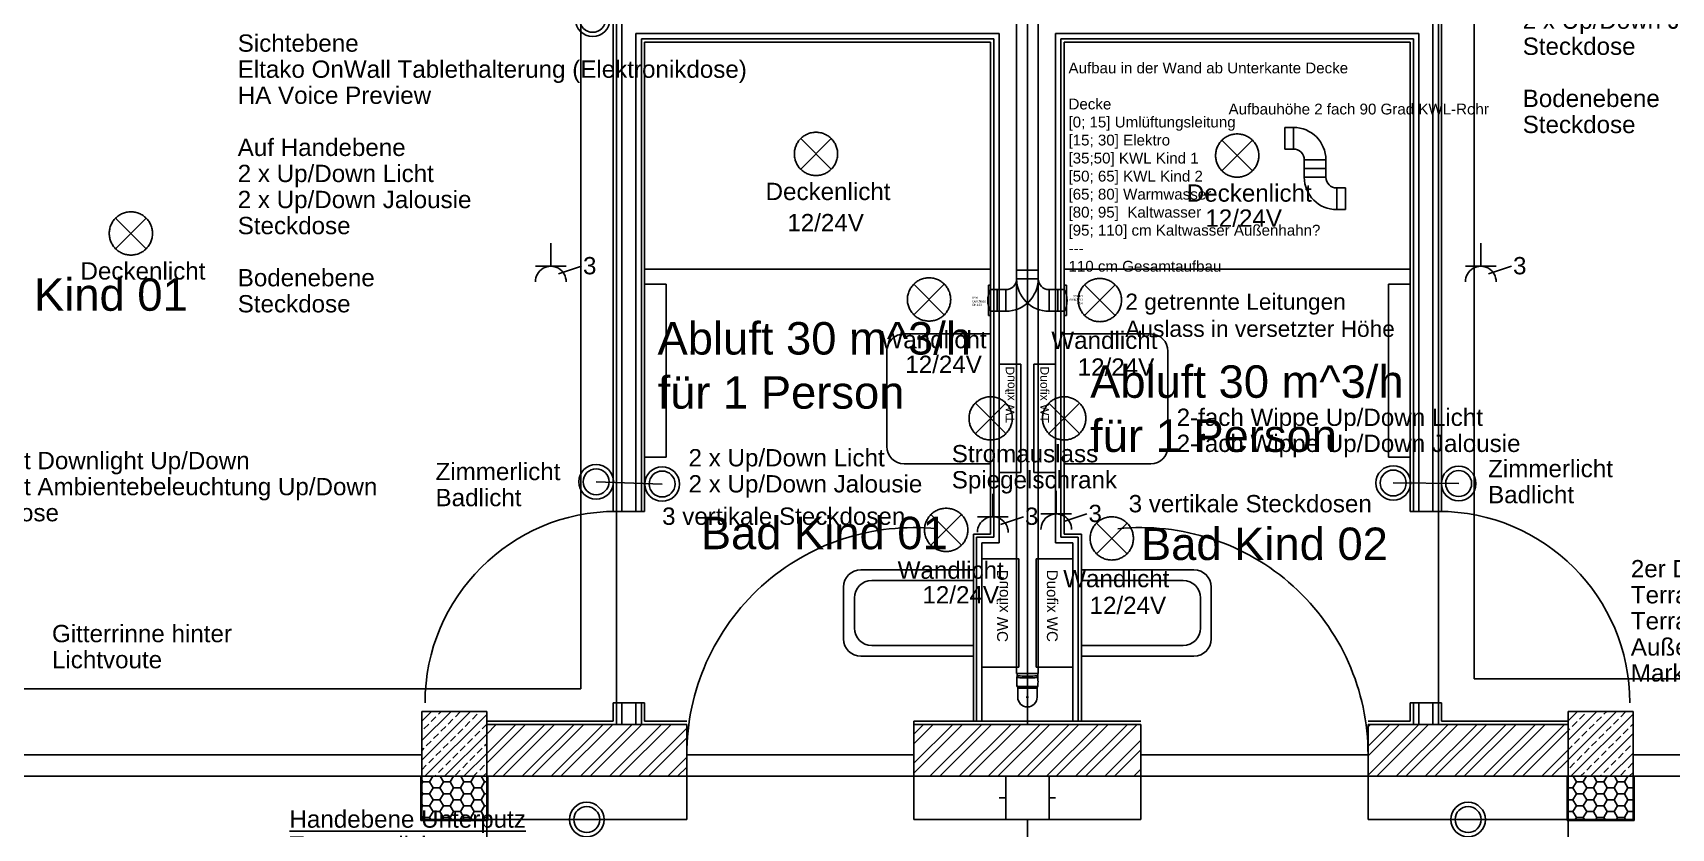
# Model space of a CAD drawing. Extents: x -4429 to 7335, y -4096 to 7109.
# Drawn here: x -209 to 549, y -3024 to -2656 of the extents above; entities that cross this region are included whole.
import ezdxf

# ---------------------------------------------------------------- set-up
doc = ezdxf.new("R2010")
doc.units = 0
doc.header["$LTSCALE"] = 2
for name, pattern in [('CENTER', [50.8, 31.75, -6.35, 6.35, -6.35]), ('CENTERX2', [101.6, 63.5, -12.7, 12.7, -12.7]), ('PHANTOM', [63.5, 31.75, -6.35, 6.35, -6.35, 6.35, -6.35]), ('PHL_THICK', [0])]:
    doc.linetypes.add(name, pattern=pattern)
doc.layers.get('0').update_dxf_attribs({"lineweight": 25})
for name, color, linetype, lineweight in [('Hilfslinien', 7, 'Continuous', 25), ('Information', 7, 'Continuous', 25), ('Konstruktionslinien', 4, 'Continuous', 25), ('Rohbau ... Fassdendämmung', 6, 'Continuous', 25), ('TGA ... Elektroinstallation', 30, 'PHANTOM', 25), ('TGA ... Elektroinstallation ... Beschreibung', 30, 'Continuous', 25), ('TGA ... Elektroinstallation ... Geräte', 30, 'Continuous', 25), ('TGA ... Elektroinstallation ... Kabel', 30, 'Continuous', 25), ('TGA ... KWL ... Abluft', 1, 'CENTERX2', 25), ('TGA ... Sanitärobjekte', 4, 'Continuous', 25)]:
    doc.layers.add(name, color=color, linetype=linetype, lineweight=lineweight)
for name, color, linetype, lineweight, true_color in [('Information ... Raumbezeichnung', 20, 'Continuous', 25, 0xff5500), ('Möbilierung ... Möbel', 16, 'Continuous', 25, 0x800000), ('Möbilierung ... Türen', 16, 'Continuous', 25, 0x800000), ('Rohbau ... Außenputz', 200, 'Continuous', 25, 0xaa00ff), ('Rohbau ... Beton', 96, 'Continuous', 25, 0x008000), ('Rohbau ... Fenster', 151, 'Continuous', 25, 0x41c3ff), ('Rohbau ... Holhwand', 136, 'Continuous', 25, 0x008080), ('Rohbau ... Innenputz', 216, 'Continuous', 25, 0x800080), ('Rohbau ... Mauerwerk', 12, 'Continuous', 25, 0xc40000), ('TGA ... Abwasser', 206, 'Continuous', 25, 0x55007f), ('TGA ... KWL', 160, 'Continuous', 25, 0x0055ff), ('TGA ... KWL ... Zuluft', 160, 'CENTER', 25, 0x0055ff)]:
    doc.layers.add(name, color=color, linetype=linetype, lineweight=lineweight, true_color=true_color)
doc.styles.add('textstyle3', font='')
doc.styles.get('textstyle3').set_extended_font_data('Liberation Sans')

# ---------------------------------------------------------------- blocks, each defined once
blk = doc.blocks.new('WC-Schüssel')
for p, q in [((-52, 20), (0, 20)), ((0, -20), (0, 20)), ((-60, -12), (-60, 12)), ((-47, 15), (0, 15)), ((-55, -7), (-55, 7)), ((-47, -15), (0, -15)), ((-52, -20), (0, -20))]:
    blk.add_line(p, q)
for centre, start, end in [((-52, 12), 90, 180), ((-47, 7), 90, 180), ((-47, -7), 180, 270), ((-52, -12), 180, 270)]:
    blk.add_arc(centre, 8, start, end)
blk = doc.blocks.new('KWL-Tellerventil 100')
at = {"layer": 'TGA ... KWL'}
for p, q in [((-1, 0), (-1, 14)), ((-1, 14), (0, 14)), ((0, 14), (0, 12)), ((0, 12), (6, 12)), ((0, 2), (0, 12)), ((-1, 0), (0, 0)), ((0, 2), (6, 2)), ((0, 0), (0, 2))]:
    blk.add_line(p, q, dxfattribs=at)
blk.add_arc((8.66, 7), 10, 150, 210, dxfattribs=at)
at = {"layer": 'TGA ... KWL', "insert": (-8.45, 8.8), "char_height": 1, "attachment_point": 1, "style": 'textstyle3'}
blk.add_mtext('KWL\\PDurchlass\\PDN100', dxfattribs=at)
blk = doc.blocks.new('Duofix WC Element')
at = {"layer": 'TGA ... Sanitärobjekte'}
for p, q in [((-25, 17), (25, 17)), ((-25, 0), (-25, 17)), ((25, 0), (25, 17)), ((-25, 0), (25, 0))]:
    blk.add_line(p, q, dxfattribs=at)
at = {"layer": 'TGA ... Sanitärobjekte', "insert": (-20, 10), "char_height": 7.5, "attachment_point": 1, "style": 'textstyle3'}
blk.add_mtext('\\H5;Duofix WC', dxfattribs=at)
blk = doc.blocks.new('Duofix Waschtisch Element')
at = {"layer": 'TGA ... Sanitärobjekte'}
for p, q in [((-25, 10), (25, 10)), ((-25, 0), (-25, 10)), ((25, 0), (25, 10)), ((-25, 0), (25, 0))]:
    blk.add_line(p, q, dxfattribs=at)
at = {"layer": 'TGA ... Sanitärobjekte', "insert": (-24, 7), "char_height": 7.5, "attachment_point": 1, "style": 'textstyle3'}
blk.add_mtext('\\H4;Duofix WT', dxfattribs=at)
blk = doc.blocks.new('KWL-Bogen-90-100')
at = {"layer": 'TGA ... KWL'}
for p, q in [((15, 9), (15, 19)), ((19, 19), (15, 19)), ((19, 9), (19, 19)), ((19, 9), (15, 9)), ((10, 4), (0, 4)), ((0, 4), (0, 0)), ((10, 0), (0, 0)), ((10, 4), (10, 0))]:
    blk.add_line(p, q, dxfattribs=at)
for radius in [15, 5]:
    blk.add_arc((15, 4), radius, 90, 180, dxfattribs=at)
blk = doc.blocks.new('Schmutzwasser-DN90-Bogen Projektion')
at = {"layer": 'Konstruktionslinien'}
for p, q in [((4.18, 0), (5.18, 0)), ((4.68, -0.5), (4.68, 0.5))]:
    blk.add_line(p, q, dxfattribs=at)
at = {"layer": 'TGA ... Abwasser', "linetype": 'PHL_THICK'}
for p, q in [((4.68, 4.5), (9.32, 4.5)), ((9.32, 4.5), (9.77, 4.81)), ((9.77, 4.81), (9.78, 4.82)), ((9.78, 4.82), (9.79, 4.82)), ((9.78, 4.82), (9.78, 4.82)), ((9.78, 4.82), (9.78, 4.82)), ((9.79, 4.82), (9.8, 4.82)), ((9.79, 4.82), (9.79, 4.82)), ((9.79, 4.82), (9.79, 4.82)), ((9.8, 4.82), (10.47, 4.86)), ((9.8, 4.82), (9.8, 4.82)), ((10.47, 4.86), (11.14, 4.89)), ((11.14, 4.89), (11.81, 4.9)), ((12.48, 4.89), (11.81, 4.9)), ((13.14, 4.87), (12.48, 4.89)), ((13.81, 4.84), (13.14, 4.87)), ((14.64, 4.81), (13.82, 4.84)), ((15.57, 4.76), (14.64, 4.81)), ((4.68, -4.5), (9.32, -4.5)), ((9.77, -4.81), (9.32, -4.5)), ((9.78, -4.82), (9.77, -4.81)), ((9.78, -4.82), (9.78, -4.82)), ((9.78, -4.82), (9.78, -4.82)), ((9.79, -4.82), (9.78, -4.82)), ((9.79, -4.82), (9.79, -4.82)), ((9.79, -4.82), (9.79, -4.82)), ((9.8, -4.82), (9.79, -4.82)), ((9.8, -4.82), (9.8, -4.82)), ((10.47, -4.86), (9.8, -4.82)), ((11.14, -4.89), (10.47, -4.86)), ((11.81, -4.9), (11.14, -4.89)), ((11.81, -4.9), (12.48, -4.89)), ((12.48, -4.89), (13.14, -4.87)), ((13.14, -4.87), (13.81, -4.84)), ((13.82, -4.84), (14.64, -4.81)), ((14.64, -4.81), (15.57, -4.76))]:
    blk.add_line(p, q, dxfattribs=at)
at = {"layer": 'TGA ... Abwasser'}
blk.add_line((15.57, -4.76), (15.57, 4.76), dxfattribs=at)
at = {"layer": 'TGA ... Abwasser', "linetype": 'PHL_THICK'}
blk.add_arc((4.68, 0), 4.5, 90, 270, dxfattribs=at)
for centre, major_axis, start_param, end_param in [((8.98, 0), (0, 4.5), 0, 3.141607), ((9.32, 0), (0, 4.5), 0.030232, 3.111361), ((9.78, 0), (0, 4.82), 0.025211, 3.116344), ((9.8, 0), (0, 4.82), 0.003008, 3.138585), ((13.82, 0), (0, 4.84), 6.281275, 9.426688), ((14.64, 0), (0, 4.81), 6.261351, 9.446611), ((14.64, 0), (0, 4.81), 6.280893, 9.42707)]:
    blk.add_ellipse(centre, major_axis=major_axis, ratio=0.043619, start_param=start_param, end_param=end_param, dxfattribs=at)
blk = doc.blocks.new('EL-Steckdose-3fach')
at = {"layer": 'TGA ... Elektroinstallation ... Geräte', "flags": 128}
for points in [[(10.63, -14.17), (10.63, -3.54)], [(3.54, -14.17), (17.72, -14.17)], [(14.17, -17.72), (24.8, -14.17)]]:
    blk.add_lwpolyline(points, dxfattribs=at)
blk.add_lwpolyline([(3.54, -21.36, -1.015053), (17.72, -21.37)], format="xyb", dxfattribs=at)
at = {"layer": 'TGA ... Elektroinstallation ... Geräte', "insert": (25.53, -9.91), "char_height": 8, "attachment_point": 1, "line_spacing_factor": 0.903614, "style": 'textstyle3'}
blk.add_mtext('3', dxfattribs=at)
blk = doc.blocks.new('EL-Taster')
at = {"layer": 'TGA ... Elektroinstallation ... Geräte'}
for radius in [8, 6]:
    blk.add_circle((0, 0), radius, dxfattribs=at)
blk = doc.blocks.new('EL-Licht')
at = {"layer": 'TGA ... Elektroinstallation'}
for p, q in [((7.07, -7.07), (-7.07, 7.07)), ((-7.07, -7.07), (7.07, 7.07))]:
    blk.add_line(p, q, dxfattribs=at)
blk.add_circle((0, 0), 10, dxfattribs=at)
blk = doc.blocks.new('EL-Licht-Decke')
at = {"layer": 'TGA ... Elektroinstallation ... Geräte'}
blk.add_blockref('EL-Licht', (0, 0), dxfattribs=at)
at = {"layer": 'TGA ... Elektroinstallation ... Beschreibung', "insert": (-23.31, -13.33), "char_height": 8, "attachment_point": 1, "line_spacing_factor": 0.903614, "style": 'textstyle3'}
blk.add_mtext('Deckenlicht', dxfattribs=at)
blk = doc.blocks.new('EL-Licht-Wand')
at = {"layer": 'TGA ... Elektroinstallation ... Beschreibung'}
blk.add_blockref('EL-Licht', (0, 0), dxfattribs=at)
at = {"layer": 'TGA ... Elektroinstallation ... Beschreibung', "insert": (-22.44, -14.59), "char_height": 8, "attachment_point": 1, "line_spacing_factor": 0.903614, "style": 'textstyle3'}
blk.add_mtext('Wandlicht', dxfattribs=at)
blk = doc.blocks.new('EL-Abzweigdose')
at = {"layer": 'TGA ... Elektroinstallation ... Geräte'}
for p, q in [((0, 10), (-10, 10)), ((-10, 10), (-10, -10)), ((0, 10), (10, 10)), ((10, -10), (10, 10)), ((-13, 0), (-10, 0)), ((10, 0), (13, 0)), ((0, -10), (-10, -10)), ((0, -10), (10, -10)), ((0, -13), (0, -10))]:
    blk.add_line(p, q, dxfattribs=at)
blk = doc.blocks.new('Waschbecken 60x48')
for p, q in [((40, 30), (0, 30)), ((0, -30), (0, 30)), ((48, -22), (48, 22)), ((0, -30), (40, -30))]:
    blk.add_line(p, q)
for centre, start, end in [((40, 22), 0, 90), ((40, -22), 270, 0)]:
    blk.add_arc(centre, 8, start, end)

msp = doc.modelspace()

# ---------------------------------------------------------------- hatches: boundary and pattern name
at = {"layer": 'Rohbau ... Beton', "transparency": 33554687}
h = msp.add_hatch(dxfattribs=at)
h.set_pattern_fill('ANSI33', color=256, style=0, pattern_type=0)
h.paths.add_polyline_path([(1, -3000), (1, -2970), (-29, -2970), (-29, -3000)], flags=0)
h = msp.add_hatch(dxfattribs=at)
h.set_pattern_fill('ANSI33', color=256, style=0, pattern_type=0)
h.paths.add_polyline_path([(531, -3000), (531, -2970), (501, -2970), (501, -3000)], flags=0)
at = {"layer": 'Rohbau ... Fassdendämmung', "transparency": 33554687}
h = msp.add_hatch(dxfattribs=at)
h.set_pattern_fill('HONEY', color=256, style=0, pattern_type=0)
h.paths.add_polyline_path([(1, -3000), (-29, -3000), (-29, -3020), (1, -3020)], flags=0)
h = msp.add_hatch(dxfattribs=at)
h.set_pattern_fill('HONEY', color=256, style=0, pattern_type=0)
h.paths.add_polyline_path([(531, -3020), (531, -3000), (501, -3000), (501, -3020)], flags=0)
at = {"layer": 'Rohbau ... Mauerwerk', "transparency": 33554687}
h = msp.add_hatch(dxfattribs=at)
h.set_pattern_fill('ANSI32', color=256, style=0, pattern_type=0)
h.paths.add_polyline_path([(1, -2976), (93.5, -2976), (93.5, -3000), (1, -3000)], flags=0)
h = msp.add_hatch(dxfattribs=at)
h.set_pattern_fill('ANSI32', color=256, style=0, pattern_type=0)
h.paths.add_polyline_path([(303.5, -2976), (303.5, -3000), (198.5, -3000), (198.5, -2976)], flags=0)
h = msp.add_hatch(dxfattribs=at)
h.set_pattern_fill('ANSI32', color=256, style=0, pattern_type=0)
h.paths.add_polyline_path([(408.5, -2976), (501, -2976), (501, -3000), (408.5, -3000)], flags=0)

# ---------------------------------------------------------------- linework, layer by layer
at = {"layer": 'Hilfslinien'}
msp.add_line((251, -2976), (251, -2392.5), dxfattribs=at)
at = {"layer": 'Möbilierung ... Möbel'}
for p, q in [((74, -2772.5), (84, -2772.5)), ((84, -2852.5), (84, -2772.5)), ((428, -2772.5), (418, -2772.5)), ((418, -2852.5), (418, -2772.5)), ((74, -2852.5), (84, -2852.5)), ((428, -2852.5), (418, -2852.5))]:
    msp.add_line(p, q, dxfattribs=at)
at = {"layer": 'Möbilierung ... Türen'}
for p, q in [((61, -2966), (61, -2877.5)), ((441, -2966), (441, -2877.5))]:
    msp.add_line(p, q, dxfattribs=at)
for centre, start, end in [((61, -2966), 90, 180), ((441, -2966), 0, 90)]:
    msp.add_arc(centre, 88.5, start, end, dxfattribs=at)
at = {"layer": 'Rohbau ... Außenputz'}
for p, q in [((-29.5, -3020.5), (-29.5, -3000)), ((1.5, -3020.5), (1.5, -3000)), ((500.5, -3020.5), (500.5, -3000)), ((531.5, -3020.5), (531.5, -3000)), ((1.5, -3020.5), (-29.5, -3020.5)), ((531.5, -3020.5), (500.5, -3020.5))]:
    msp.add_line(p, q, dxfattribs=at)
at = {"layer": 'Rohbau ... Beton'}
for p, q in [((-29, -2970), (1, -2970)), ((-29, -3000), (-29, -2970)), ((1, -3000), (1, -2970)), ((501, -2970), (531, -2970)), ((501, -3000), (501, -2970)), ((531, -3000), (531, -2970)), ((1, -3000), (-29, -3000)), ((1, -3326), (1, -3000)), ((531, -3000), (501, -3000)), ((501, -3326), (501, -3020.5))]:
    msp.add_line(p, q, dxfattribs=at)
at = {"layer": 'Rohbau ... Fassdendämmung'}
for p, q in [((-29, -3020), (-29, -3000)), ((1, -3000), (-29, -3000)), ((1, -3020), (1, -3000)), ((93.5, -3020), (93.5, -3000)), ((198.5, -3020), (198.5, -3000)), ((303.5, -3020), (303.5, -3000)), ((408.5, -3020), (408.5, -3000)), ((501, -3020), (501, -3000)), ((531, -3000), (501, -3000)), ((531, -3020), (531, -3000)), ((1, -3020), (-29, -3020)), ((1, -3020), (93.5, -3020)), ((198.5, -3020), (303.5, -3020)), ((408.5, -3020), (501, -3020)), ((531, -3020), (501, -3020))]:
    msp.add_line(p, q, dxfattribs=at)
at = {"layer": 'Rohbau ... Fenster'}
for p, q in [((-288, -2990), (-29, -2990)), ((93.5, -2990), (93.5, -3000)), ((198.5, -2990), (93.5, -2990)), ((198.5, -2990), (198.5, -3000)), ((303.5, -2990), (303.5, -3000)), ((303.5, -2990), (408.5, -2990)), ((408.5, -2990), (408.5, -3000)), ((790, -2990), (531, -2990)), ((-288, -3000), (-29, -3000)), ((198.5, -3000), (93.5, -3000)), ((303.5, -3000), (408.5, -3000)), ((790, -3000), (531, -3000))]:
    msp.add_line(p, q, dxfattribs=at)
for centre, start, end in [((198.5, -2990), 84.16337, 180), ((303.5, -2990), 0, 95.83663)]:
    msp.add_arc(centre, 105, start, end, dxfattribs=at)
at = {"layer": 'Rohbau ... Holhwand'}
for p, q in [((61, -2867.5), (61, -2624)), ((63.5, -2877.5), (63.5, -2624)), ((438.5, -2877.5), (438.5, -2624)), ((441, -2867.5), (441, -2624)), ((70, -2656.5), (238, -2656.5)), ((70, -2877.5), (70, -2656.5)), ((238, -2892), (238, -2656.5)), ((264, -2892), (264, -2656.5)), ((432, -2656.5), (264, -2656.5)), ((432, -2877.5), (432, -2656.5)), ((72.5, -2867.5), (72.5, -2659)), ((72.5, -2659), (235.5, -2659)), ((235.5, -2889.5), (235.5, -2659)), ((266.5, -2889.5), (266.5, -2659)), ((429.5, -2659), (266.5, -2659)), ((429.5, -2867.5), (429.5, -2659)), ((61, -2867.5), (61, -2877.5)), ((72.5, -2867.5), (72.5, -2877.5)), ((429.5, -2867.5), (429.5, -2877.5)), ((441, -2867.5), (441, -2877.5)), ((72.5, -2877.5), (61, -2877.5)), ((429.5, -2877.5), (441, -2877.5)), ((227.5, -2974.5), (227.5, -2889.5)), ((227.5, -2889.5), (235.5, -2889.5)), ((230, -2974.5), (230, -2892)), ((230, -2892), (238, -2892)), ((272, -2892), (264, -2892)), ((274.5, -2889.5), (266.5, -2889.5)), ((272, -2974.5), (272, -2892)), ((274.5, -2974.5), (274.5, -2889.5)), ((61, -2966), (72.5, -2966)), ((61, -2976), (61, -2966)), ((63.5, -2976), (63.5, -2966)), ((70, -2976), (70, -2966)), ((72.5, -2976), (72.5, -2966)), ((441, -2966), (429.5, -2966)), ((429.5, -2976), (429.5, -2966)), ((432, -2976), (432, -2966)), ((438.5, -2976), (438.5, -2966)), ((441, -2976), (441, -2966))]:
    msp.add_line(p, q, dxfattribs=at)
at = {"layer": 'Rohbau ... Innenputz'}
for p, q in [((59.5, -2867.5), (59.5, -2624)), ((442.5, -2867.5), (442.5, -2624)), ((74, -2867.5), (74, -2660.5)), ((74, -2660.5), (234, -2660.5)), ((234, -2888), (234, -2660.5)), ((268, -2888), (268, -2660.5)), ((428, -2660.5), (268, -2660.5)), ((428, -2867.5), (428, -2660.5)), ((59.5, -2867.5), (59.5, -2877.5)), ((74, -2867.5), (74, -2877.5)), ((428, -2867.5), (428, -2877.5)), ((442.5, -2867.5), (442.5, -2877.5)), ((70.5, -2877.5), (69, -2877.5)), ((74, -2877.5), (72.5, -2877.5)), ((428, -2877.5), (429.5, -2877.5)), ((431.5, -2877.5), (433, -2877.5)), ((226, -2974.5), (226, -2888)), ((226, -2888), (234, -2888)), ((276, -2888), (268, -2888)), ((276, -2974.5), (276, -2888)), ((59.5, -2974.5), (59.5, -2966)), ((59.5, -2966), (61, -2966)), ((72.5, -2966), (74, -2966)), ((74, -2974.5), (74, -2966)), ((429.5, -2966), (428, -2966)), ((428, -2974.5), (428, -2966)), ((442.5, -2966), (441, -2966)), ((442.5, -2974.5), (442.5, -2966)), ((59.5, -2974.5), (1, -2974.5)), ((93.5, -2974.5), (74, -2974.5)), ((198.5, -2974.5), (303.5, -2974.5)), ((303.5, -2974.5), (198.5, -2974.5)), ((198.5, -2976), (198.5, -2974.5)), ((408.5, -2974.5), (428, -2974.5)), ((442.5, -2974.5), (501, -2974.5))]:
    msp.add_line(p, q, dxfattribs=at)
at = {"layer": 'Rohbau ... Mauerwerk'}
for p, q in [((1, -2976), (93.5, -2976)), ((1, -3000), (1, -2976)), ((93.5, -2976), (93.5, -3000)), ((198.5, -3000), (198.5, -2976)), ((303.5, -2976), (198.5, -2976)), ((303.5, -2976), (303.5, -3000)), ((408.5, -2976), (501, -2976)), ((408.5, -2976), (408.5, -3000)), ((501, -3000), (501, -2976)), ((1, -3000), (93.5, -3000)), ((198.5, -3000), (303.5, -3000)), ((408.5, -3000), (501, -3000))]:
    msp.add_line(p, q, dxfattribs=at)
at = {"layer": 'TGA ... Abwasser'}
for p, q in [((246, -2048), (246, -2952.52)), ((256, -2048), (256, -2952.52))]:
    msp.add_line(p, q, dxfattribs=at)
at = {"layer": 'TGA ... Elektroinstallation ... Beschreibung'}
for p, q in [((44.5, -2959.5), (44.5, -2538.5)), ((-371.5, -2959.5), (44.5, -2959.5))]:
    msp.add_line(p, q, dxfattribs=at)
at = {"layer": 'TGA ... Elektroinstallation ... Geräte'}
for q in [(457.5, -2538.5), (873.5, -2955)]:
    msp.add_line((457.5, -2955), q, dxfattribs=at)
at = {"layer": 'TGA ... Elektroinstallation ... Kabel'}
for p, q in [((82.11, -2864.86), (51.59, -2863.82)), ((450.4, -2864.67), (420.16, -2864.38)), ((251, -3175), (251, -3020))]:
    msp.add_line(p, q, dxfattribs=at)
at = {"layer": 'TGA ... KWL ... Abluft'}
for p, q in [((246, -2640.5), (246, -2766)), ((256, -2650.5), (256, -2766))]:
    msp.add_line(p, q, dxfattribs=at)
at = {"layer": 'TGA ... Sanitärobjekte'}
for p, q in [((74, -2765.5), (234, -2765.5)), ((428, -2765.5), (268, -2765.5))]:
    msp.add_line(p, q, dxfattribs=at)

# ---------------------------------------------------------------- block references
at = {"layer": 'Rohbau ... Holhwand', "yscale": -1, "rotation": 270}
msp.add_blockref('Duofix Waschtisch Element', (248, -2834.5), dxfattribs=at)
at = {"layer": 'Rohbau ... Holhwand'}
for name, p, rotation in [('Duofix Waschtisch Element', (254, -2834.5), 270), ('Schmutzwasser-DN90-Bogen Projektion', (251, -2968.1), 90)]:
    msp.add_blockref(name, p, dxfattribs=dict(at, rotation=rotation))
at = {"layer": 'TGA ... Elektroinstallation'}
for p in [(50, -2650), (51.59, -2863.82), (82.11, -2864.86), (420.16, -2864.38), (450.4, -2864.67), (47.25, -3020), (454.75, -3020)]:
    msp.add_blockref('EL-Taster', p, dxfattribs=at)
at = {"layer": 'TGA ... Elektroinstallation ... Beschreibung'}
for name, p in [('EL-Licht-Wand', (205.52, -2779.52)), ('EL-Licht-Wand', (284.5, -2779.81)), ('EL-Licht', (234, -2834.5)), ('EL-Licht', (268, -2834.5)), ('EL-Licht-Wand', (213.44, -2886.08)), ('EL-Licht-Wand', (290, -2890))]:
    msp.add_blockref(name, p, dxfattribs=at)
at = {"layer": 'TGA ... Elektroinstallation ... Beschreibung', "rotation": 180}
msp.add_blockref('Waschbecken 60x48', (234, -2825.5), dxfattribs=at)
at = {"layer": 'TGA ... Elektroinstallation ... Geräte'}
for name, p in [('EL-Licht-Decke', (153.25, -2712.25)), ('EL-Licht-Decke', (348, -2713)), ('EL-Licht-Decke', (-163.5, -2749)), ('EL-Steckdose-3fach', (20, -2750)), ('EL-Steckdose-3fach', (450, -2750)), ('EL-Steckdose-3fach', (224.37, -2865.83)), ('EL-Steckdose-3fach', (253.71, -2864.54)), ('EL-Abzweigdose', (251, -3010))]:
    msp.add_blockref(name, p, dxfattribs=at)
at = {"layer": 'TGA ... KWL'}
for name, p, rotation in [('KWL-Bogen-90-100', (370, -2700), 270), ('KWL-Bogen-90-100', (398, -2738), 90), ('KWL-Bogen-90-100', (265, -2785), 90), ('KWL-Tellerventil 100', (234, -2787), 360), ('KWL-Tellerventil 100', (268, -2773), 180)]:
    msp.add_blockref(name, p, dxfattribs=dict(at, rotation=rotation))
at = {"layer": 'TGA ... KWL', "yscale": -1, "rotation": 90}
msp.add_blockref('KWL-Bogen-90-100', (237, -2785), dxfattribs=at)
at = {"layer": 'TGA ... Sanitärobjekte'}
msp.add_blockref('Waschbecken 60x48', (268, -2825.5), dxfattribs=at)
at = {"layer": 'TGA ... Sanitärobjekte', "yscale": -1, "rotation": 270}
msp.add_blockref('Duofix WC Element', (247, -2924.5), dxfattribs=at)
at = {"layer": 'TGA ... Sanitärobjekte'}
for name, p, rotation in [('Duofix WC Element', (255, -2924.5), 270), ('WC-Schüssel', (276, -2924.5), 180)]:
    msp.add_blockref(name, p, dxfattribs=dict(at, rotation=rotation))
at = {"layer": 'TGA ... Sanitärobjekte', "yscale": -1}
msp.add_blockref('WC-Schüssel', (226, -2924.5), dxfattribs=at)

# ---------------------------------------------------------------- texts
at = {"layer": 'Information', "insert": (270, -2670), "char_height": 5, "attachment_point": 1, "style": 'textstyle3'}
msp.add_mtext('Aufbau in der Wand ab Unterkante Decke\\P\\PDecke\\P[0; 15] Umlüftungsleitung\\P[15; 30] Elektro\\P[35;50] KWL Kind 1\\P[50; 65] KWL Kind 2\\P[65; 80] Warmwasser\\P[80; 95]  Kaltwasser\\P[95; 110] cm Kaltwasser Außenhahn?\\P---\\P110 cm Gesamtaufbau', dxfattribs=at)
at = {"layer": 'Information ... Raumbezeichnung', "char_height": 15, "attachment_point": 1, "style": 'textstyle3'}
for s, insert in [('Kind 01', (-208.29, -2769.76)), ('Bad Kind 01', (100, -2880)), ('Bad Kind 02', (303.5, -2885))]:
    msp.add_mtext(s, dxfattribs=dict(at, insert=insert))
at = {"layer": 'TGA ... Elektroinstallation ... Beschreibung', "char_height": 8, "attachment_point": 1, "line_spacing_factor": 0.903614, "style": 'textstyle3'}
for s, insert in [('Raumkontrollbereich (Referenz Esszimmer)\\P\\PSichtebene\\PEltako OnWall Tablethalterung (Elektronikdose)\\PHA Voice Preview\\P\\PAuf Handebene\\P2 x Up/Down Licht\\P2 x Up/Down Jalousie\\PSteckdose\\P\\PBodenebene\\PSteckdose', (480, -2550)), ('Raumkontrollbereich (Referenz Esszimmer)\\P\\PSichtebene\\PEltako OnWall Tablethalterung (Elektronikdose)\\PHA Voice Preview\\P\\PAuf Handebene\\P2 x Up/Down Licht\\P2 x Up/Down Jalousie\\PSteckdose\\P\\PBodenebene\\PSteckdose', (-114.12, -2632.9)), ('12/24V', (140, -2740)), ('12/24V', (333.27, -2737.92)), ('12/24V', (194.54, -2805.52)), ('12/24V', (274.23, -2806.78)), ('2-fach Wippe Up/Down Licht\\P2-fach Wippe Up/Down Jalousie\\P', (320, -2830)), ('2 x Up/Down Licht\\P2 x Up/Down Jalousie\\P', (94.33, -2848.71)), ('Stromauslass\\PSpiegelschrank', (216.03, -2846.83)), ('Terrassenlicht Downlight Up/Down\\PTerrassenlicht Ambientebeleuchtung Up/Down\\PAußensteckdose\\PMarkise\\P\\P2er Dose tief', (-280, -2850)), ('Zimmerlicht\\PBadlicht', (-22.66, -2855.07)), ('Zimmerlicht\\PBadlicht', (463.99, -2853.7)), ('3 vertikale Steckdosen', (297.81, -2869.94)), ('3 vertikale Steckdosen', (82.11, -2875.73)), ('2er Dose tief\\PTerrassenlicht Downlight Up/Down\\PTerrassenlicht Ambientebeleuchtung Up/Down\\PAußensteckdose\\PMarkise', (530, -2900)), ('12/24V', (202.46, -2912.08)), ('12/24V', (279.73, -2916.97)), ('Gitterrinne hinter\\PLichtvoute\\P', (-200, -2930)), ('\\LHandebene Unterputz\\P\\lTerrassenlicht\\PMarkise\\P\\P\\LBodenebene Unterputz\\PSteckdose\\P', (-90.2, -3015.76))]:
    msp.add_mtext(s, dxfattribs=dict(at, insert=insert))
at = {"layer": 'TGA ... KWL', "insert": (344, -2689), "char_height": 5, "attachment_point": 1, "style": 'textstyle3'}
msp.add_mtext('Aufbauhöhe 2 fach 90 Grad KWL-Rohr', dxfattribs=at)
at = {"layer": 'TGA ... KWL ... Zuluft', "attachment_point": 1, "style": 'textstyle3'}
for s, insert, char_height in [('2 getrennte Leitungen\\PAuslass in versetzter Höhe', (296.28, -2776.82), 7.5), ('Abluft 30 m^ 3/h\\Pfür 1 Person', (80, -2790), 15), ('Abluft 30 m^ 3/h\\Pfür 1 Person', (280, -2810), 15)]:
    msp.add_mtext(s, dxfattribs=dict(at, insert=insert, char_height=char_height))

doc.saveas('drawing.dxf')
